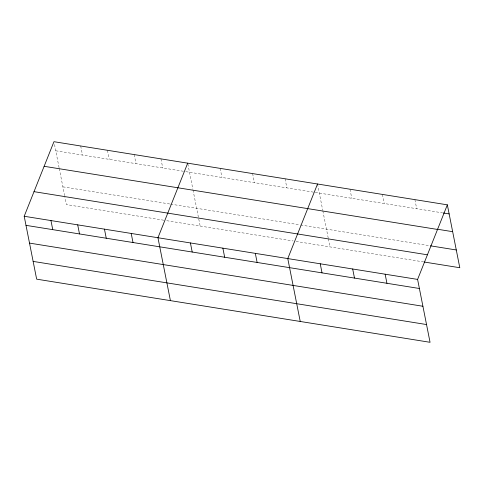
<?xml version="1.0" encoding="UTF-8"?>
<svg xmlns="http://www.w3.org/2000/svg" width="484" height="484" viewBox="0 0 484 484"><rect width="100%" height="100%" fill="white"/><g stroke="black" fill="none" stroke-linecap="round" stroke-linejoin="round"><path stroke-width="0.36" stroke-dasharray="2.42 1.81" d="M55.751 150.778L185.045 171.53M185.789 171.651L442.509 212.857M62.884 186.83L169.89 204.006M170.634 204.121L299.911 224.872M300.649 224.993L430.47 245.83M163.749 220.208L66.405 204.587L64.789 196.444M166.72 220.686L293.098 240.971M296.051 241.443L423.657 261.929M414.891 199.632L416.694 208.713M382.439 194.423L384.236 203.504M349.98 189.214L351.777 198.295M317.528 184.005L322.695 210.104M322.84 210.843L328.219 238.013M328.37 238.757L329.979 246.894M285.07 178.796L286.867 187.877M252.618 173.587L254.415 182.668M220.159 168.378L221.956 177.459M187.846 163.864L192.874 189.262M193.019 190.006L200.158 226.052M160.954 158.873L162.751 167.954M134.201 154.577L136.004 163.659M107.454 150.282L109.251 159.369M80.701 145.987L82.498 155.074M54.504 144.492L59.121 167.797M59.266 168.535L64.644 195.705"/><path stroke-width="0.73" d="M447.349 204.841L417.595 279.413L430.052 342.303L36.651 279.159L24.2 216.269L53.948 141.697L447.349 204.841L459.8 267.731L424.395 262.05M187.707 163.162L157.953 237.741L170.41 300.631M317.528 184.005L287.774 258.577L300.231 321.467M443.247 212.978L449.146 213.922M437.173 229.192L452.661 231.679M44.135 166.302L437.53 229.452M430.47 245.83L456.285 249.974M34.019 191.658L427.414 254.808M24.2 216.269L417.595 279.413M25.997 225.35L419.398 288.5M29.512 243.107L422.913 306.257M33.136 261.402L426.537 324.546M385.143 274.204L386.94 283.291M352.685 268.995L354.488 278.082M320.233 263.786L322.029 272.867M255.322 253.368L257.119 262.449M222.864 248.159L224.667 257.24M190.412 242.95L192.208 252.031M131.206 233.445L133.003 242.526M104.453 229.15L106.25 238.237M77.7 224.854L79.503 233.941M50.953 220.565L52.75 229.646"/></g></svg>
